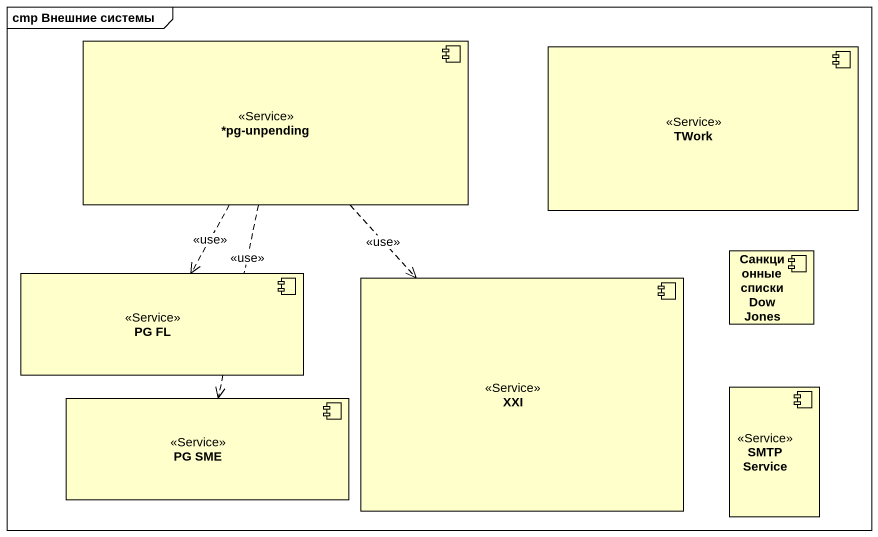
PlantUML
@startuml
mainframe cmp Внешние системы
component "*pg-unpending" as pg_unpending <<Service>>
component TWork <<Service>>
component "PG FL" as PG_FL <<Service>>
component XXI <<Service>>
component "Санкционные списки Dow Jones" as Санкционные_списки_Dow_Jones
component "PG SME" as PG_SME <<Service>>
component "SMTP Service" as SMTP_Service <<Service>>
pg_unpending ..> PG_FL : <<use>>
pg_unpending ..> XXI : <<use>>
pg_unpending ..> PG_SME : <<use>>
@enduml
